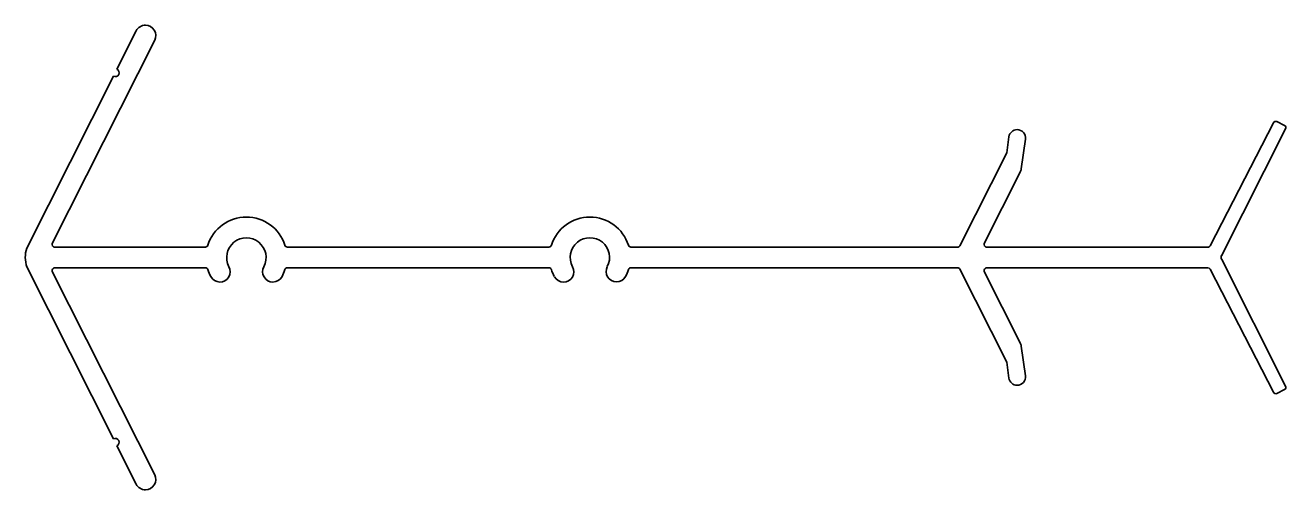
# Model space of a CAD drawing. Extents: x -54 to 68, y -22 to 23.
import ezdxf

# ---------------------------------------------------------------- set-up
doc = ezdxf.new("R2010")
doc.units = 0
doc.header["$MEASUREMENT"] = 0
doc.layers.add('Profile1', color=4, linetype='CONTINUOUS', lineweight=35)

msp = doc.modelspace()

# ---------------------------------------------------------------- linework, layer by layer
at = {"layer": 'Profile1', "color": 0}
for p, q in [((-43.05, 22.27), (-44.91, 18.58)), ((-51.15, 1.76), (-41.27, 21.37)), ((-45.26, 17.9), (-53.62, 1.3)), ((66.72, 13.4), (60.6, 1.53)), ((67.77, 13.15), (67.06, 13.51)), ((61.71, 0.57), (67.88, 12.82)), ((41.19, 12.05), (40.97, 10.5)), ((42.38, 8.96), (42.77, 11.83)), ((40.97, 10.5), (36.46, 1.53)), ((38.81, 1.76), (42.28, 8.64)), ((-36.38, 1.4), (-50.93, 1.4)), ((-3.22, 1.4), (-28.46, 1.4)), ((36.23, 1.4), (4.7, 1.4)), ((60.38, 1.4), (39.03, 1.4)), ((67.88, -12.02), (61.72, 0.2)), ((-53.62, -0.52), (-45.26, -17.11)), ((-41.27, -20.58), (-51.15, -0.97)), ((-50.93, -0.6), (-36.38, -0.6)), ((-28.46, -0.6), (-3.22, -0.6)), ((4.7, -0.6), (36.23, -0.6)), ((36.46, -0.74), (40.97, -9.71)), ((42.28, -7.85), (38.81, -0.97)), ((39.03, -0.6), (60.38, -0.6)), ((60.6, -0.74), (66.72, -12.61)), ((42.77, -11.03), (42.38, -8.16)), ((40.97, -9.71), (41.19, -11.25)), ((67.06, -12.72), (67.77, -12.36)), ((-44.91, -17.79), (-43.05, -21.48))]:
    msp.add_line(p, q, dxfattribs=at)
for centre, radius, start, end in [((-42.16, 21.82), 1, 90, 153.25), ((-42.16, 21.82), 1, 333.25, 90), ((-45.08, 18.24), 0.381, 243.25, 63.25), ((66.94, 13.29), 0.25, 63.25, 153.25), ((41.98, 11.94), 0.8, 90, 172.1374), ((41.98, 11.94), 0.8, 352.1374, 90), ((67.66, 12.93), 0.25, 333.25, 63.25), ((41.39, 9.09), 1, 333.25, 352.1374), ((-32.42, 0.4), 3.9, 17.53, 162.47), ((0.74, 0.4), 3.9, 17.53, 162.47), ((-50.89, 0.4), 2.87, 161.7661, 198.6779), ((-50.93, 1.65), 0.25, 153.25, 270), ((-36.38, 1.65), 0.25, 270, 342.47), ((-32.42, 0.4), 1.9, 331.9154, 208.0846), ((-28.46, 1.65), 0.25, 197.53, 270), ((-3.22, 1.65), 0.25, 270, 342.47), ((0.74, 0.4), 1.9, 332.1305, 208.2995), ((4.7, 1.65), 0.25, 197.53, 270), ((36.23, 1.65), 0.25, 270, 333.25), ((39.03, 1.65), 0.25, 153.25, 270), ((60.38, 1.65), 0.25, 270, 333.25), ((62.08, 0.4), 0.407, 154.6872, 208.1872), ((-50.93, -0.85), 0.25, 90, 206.75), ((-36.38, -0.85), 0.25, 17.53, 90), ((-32.42, 0.4), 3.9, 197.53, 208.0846), ((-34.98, -0.97), 1, 270, 28.0846), ((-29.86, -0.97), 1, 151.9154, 270), ((-32.42, 0.4), 3.9, 331.9154, 342.47), ((-28.46, -0.85), 0.25, 90, 162.47), ((-3.22, -0.85), 0.25, 17.53, 90), ((0.74, 0.4), 3.9, 197.53, 208.2995), ((-1.81, -0.98), 1, 270, 28.2995), ((3.3, -0.96), 1, 152.1305, 270), ((0.74, 0.4), 3.9, 332.1305, 342.47), ((4.7, -0.85), 0.25, 90, 162.47), ((36.23, -0.85), 0.25, 26.75, 90), ((39.03, -0.85), 0.25, 90, 206.75), ((60.38, -0.85), 0.25, 27.7914, 90), ((-34.98, -0.97), 1, 208.0846, 270), ((-29.86, -0.97), 1, 270, 331.9154), ((-1.81, -0.98), 1, 208.2995, 270), ((3.3, -0.96), 1, 270, 332.1305), ((41.39, -8.3), 1, 7.8626, 26.75), ((41.98, -11.14), 0.8, 187.8626, 270), ((41.98, -11.14), 0.8, 270, 7.8626), ((67.66, -12.14), 0.25, 296.75, 26.75), ((66.94, -12.5), 0.25, 207.7914, 296.75), ((-45.08, -17.45), 0.381, 296.75, 116.75), ((-42.16, -21.03), 1, 270, 26.75), ((-42.16, -21.03), 1, 206.75, 270)]:
    msp.add_arc(centre, radius, start, end, dxfattribs=at)

doc.saveas('drawing.dxf')
